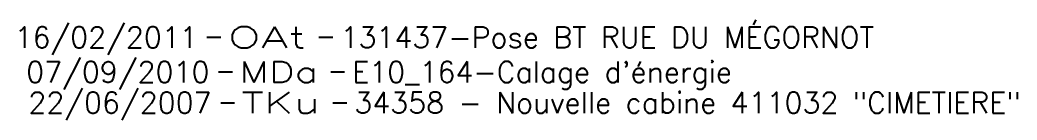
# Model space of a CAD drawing. Header units: millimetres. Extents: x 173000 to 173998, y 130000 to 131000.
# Drawn here: x 173010.35 to 173046.05, y 130010.08 to 130013.67 of the extents above; entities that cross this region are included whole.
import ezdxf
from ezdxf.enums import TextEntityAlignment as Align

# ---------------------------------------------------------------- set-up
doc = ezdxf.new("R2010")
doc.units = ezdxf.units.MM
doc.layers.get('0').update_dxf_attribs({"linetype": 'CONTINUOUS'})
doc.layers.add('B_910', color=7, linetype='CONTINUOUS', plot=False)
doc.styles.get("Standard").update_dxf_attribs({"font": 'romans.shx', "width": 0.85})

# ---------------------------------------------------------------- blocks, each defined once
blk = doc.blocks.new('GIS_MODF')
at = {"color": 0, "linetype": 'Continuous', "flags": 128}
for points in [[(-2.257, -0.012), (-1.757, -0.012)], [(1.758, -0.012), (2.258, -0.012)]]:
    blk.add_lwpolyline(points, dxfattribs=at)
at = {"color": 0, "linetype": 'Continuous'}
blk.add_attdef('DATE', text='', height=0.75, dxfattribs=at).set_placement((-2.583, -0.387), align=Align.RIGHT)
at = {"color": 0, "linetype": 'Continuous', "width": 3.590909}
blk.add_attdef('USER', text='', height=0.75, dxfattribs=at).set_placement((-1.516, -0.387), (1.306, -0.387), align=Align.FIT)
at = {"color": 0, "linetype": 'Continuous'}
blk.add_attdef('DESC', (2.528, -0.387), '', height=0.75, dxfattribs=at)

msp = doc.modelspace()

# ---------------------------------------------------------------- block references
at = {"layer": 'B_910'}
ref = msp.add_blockref('GIS_MODF', (173019.3, 130013.061), dxfattribs=at)
ref.add_attrib('DATE', '16/02/2011', dxfattribs={"layer": '0', "color": 0, "linetype": 'Continuous', "height": 0.75}).set_placement((173016.718, 130012.675), align=Align.RIGHT)
ref.add_attrib('USER', 'OAt', dxfattribs={"layer": '0', "color": 0, "linetype": 'Continuous', "height": 0.75, "width": 1.58}).set_placement((173017.785, 130012.675), (173020.606, 130012.675), align=Align.FIT)
ref.add_attrib('DESC', '131437-Pose BT RUE DU MÉGORNOT ', (173021.828, 130012.675), dxfattribs={"layer": '0', "color": 0, "linetype": 'Continuous', "height": 0.75})
ref = msp.add_blockref('GIS_MODF', (173019.718, 130011.816), dxfattribs=at)
ref.add_attrib('DATE', '07/09/2010', dxfattribs={"layer": '0', "color": 0, "linetype": 'Continuous', "height": 0.75}).set_placement((173017.135, 130011.429), align=Align.RIGHT)
ref.add_attrib('USER', 'MDa', dxfattribs={"layer": '0', "color": 0, "linetype": 'Continuous', "height": 0.75, "width": 1.316667}).set_placement((173018.202, 130011.429), (173021.023, 130011.429), align=Align.FIT)
ref.add_attrib('DESC', "E10_164-Calage d'énergie", (173022.245, 130011.429), dxfattribs={"layer": '0', "color": 0, "linetype": 'Continuous', "height": 0.75})
ref = msp.add_blockref('GIS_MODF', (173019.796, 130010.713), dxfattribs=at)
ref.add_attrib('DATE', '22/06/2007', dxfattribs={"layer": '0', "color": 0, "linetype": 'Continuous', "height": 0.75}).set_placement((173017.213, 130010.326), align=Align.RIGHT)
ref.add_attrib('USER', 'TKu', dxfattribs={"layer": '0', "color": 0, "linetype": 'Continuous', "height": 0.75, "width": 1.519231}).set_placement((173018.28, 130010.326), (173021.102, 130010.326), align=Align.FIT)
ref.add_attrib('DESC', '34358 - Nouvelle cabine 411032 "CIMETIERE"', (173022.324, 130010.326), dxfattribs={"layer": '0', "color": 0, "linetype": 'Continuous', "height": 0.75})

doc.saveas('drawing.dxf')
